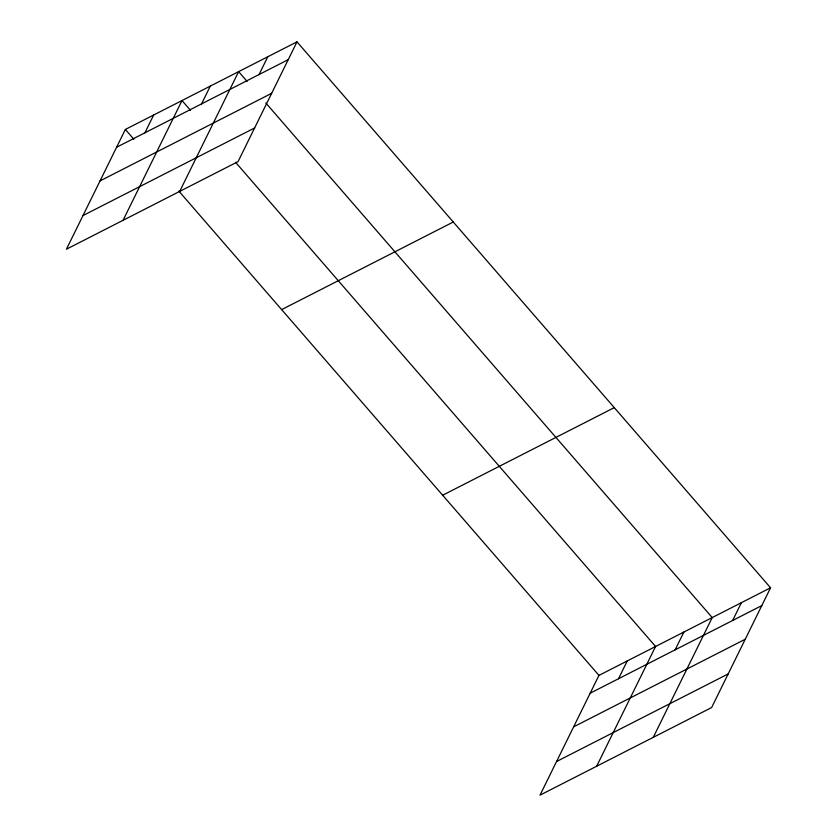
<?xml version="1.0" encoding="UTF-8"?>
<svg xmlns="http://www.w3.org/2000/svg" width="837" height="837" viewBox="0 0 837 837"><rect width="100%" height="100%" fill="white"/><g stroke="black" fill="none" stroke-linecap="round" stroke-linejoin="round"><path stroke-width="1.26" d="M296.989 41.85L125.362 129.453L66.437 249.206L238.053 161.604L296.989 41.85L770.563 587.794L711.638 707.547L540.011 795.15L598.947 675.396L770.563 587.794M144.916 132.811L153.684 114.993M123.07 220.298L181.995 100.545L190.491 110.338M201.55 103.903L210.317 86.085M179.704 191.391L238.629 71.637L247.124 81.43M259.041 74.556L267.809 56.738M618.501 678.755L627.258 660.937M596.655 766.242L655.58 646.488L235.511 162.232M675.135 649.836L683.892 632.029M653.289 737.334L712.214 617.58L265.81 102.972M732.626 620.499L741.394 602.682M116.594 147.26L288.221 59.657M100.042 180.907L271.669 93.305M82.989 215.569L254.615 127.967M281.64 309.617L453.267 222.014M442.658 495.232L614.285 407.629M590.179 693.203L761.796 605.601M573.627 726.851L745.244 639.248M556.574 761.513L728.19 673.911M125.362 129.453L133.857 139.245M178.877 191.139L598.947 675.396"/></g></svg>
